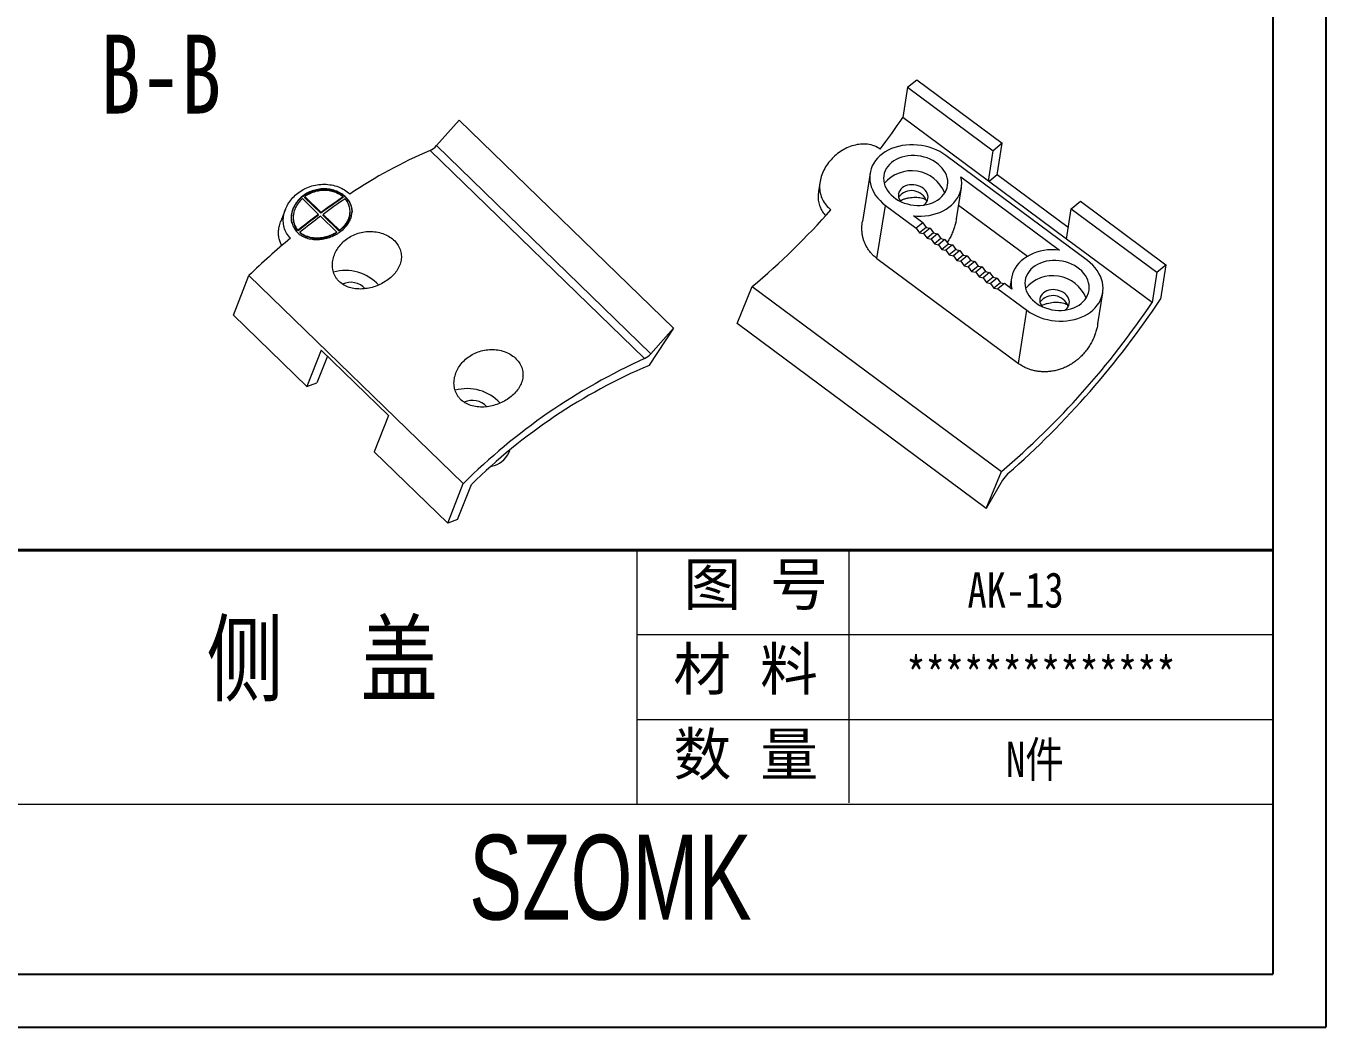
# Model space of a CAD drawing. Header units: inches. Extents: x 3010 to 3809, y 1126 to 1333.
# Drawn here: x 3757.1 to 3809.4, y 1125.7 to 1166 of the extents above; entities that cross this region are included whole.
import ezdxf

# ---------------------------------------------------------------- set-up
doc = ezdxf.new("R2010")
doc.units = ezdxf.units.IN
doc.header["$LTSCALE"] = 15
doc.layers.add('文字', color=81, linetype='Continuous')
doc.layers.add('粗实线', color=7, linetype='Continuous', lineweight=30)
doc.layers.add('细实线', color=3, linetype='Continuous', lineweight=9)
doc.styles.add('SLDTEXTSTYLE0', font='TXT', dxfattribs={"width": 0.75})
doc.styles.get("Standard").update_dxf_attribs({"font": 'txt', "bigfont": 'gbcbig.shx'})
doc.styles.add('宋体', font='', dxfattribs={"width": 0.8, "height": 3.5})
doc.styles.add('长仿宋', font='', dxfattribs={"width": 0.7, "height": 4})
doc.styles.get('宋体').set_extended_font_data('SimSun')
doc.styles.get('长仿宋').set_extended_font_data('SimSun')

msp = doc.modelspace()

# ---------------------------------------------------------------- linework, layer by layer
for p, q in [((3809.392, 1215.273), (3809.392, 1125.657)), ((3807.259, 1213.14), (3807.259, 1127.79)), ((3685.928, 1127.79), (3807.259, 1127.79)), ((3682.648, 1125.657), (3809.392, 1125.657))]:
    msp.add_line(p, q)
at = {"color": 7, "linetype": 'Continuous', "lineweight": 15}
for p, q in [((3792.554, 1163.499), (3792.921, 1163.801)), ((3792.921, 1163.801), (3796.365, 1161.243)), ((3792.554, 1163.499), (3792.361, 1162.28)), ((3792.554, 1163.499), (3795.998, 1160.942)), ((3773.595, 1161.15), (3774.503, 1162.178)), ((3783.131, 1153.796), (3774.503, 1162.178)), ((3795.804, 1159.722), (3792.361, 1162.28)), ((3773.595, 1161.15), (3782.223, 1152.768)), ((3796.365, 1161.243), (3795.998, 1160.942)), ((3796.164, 1159.976), (3796.365, 1161.243)), ((3781.964, 1152.571), (3773.336, 1160.954)), ((3799.789, 1156.519), (3794.099, 1160.745)), ((3795.804, 1159.722), (3795.998, 1160.942)), ((3791.043, 1160.035), (3790.735, 1158.088)), ((3796.164, 1159.976), (3795.831, 1159.703)), ((3799.022, 1157.853), (3796.164, 1159.976)), ((3789.029, 1159.699), (3788.968, 1159.313)), ((3794.519, 1158.199), (3794.717, 1159.453)), ((3794.7, 1159.889), (3798.664, 1156.945)), ((3798.949, 1157.387), (3795.804, 1159.722)), ((3768.197, 1159.014), (3768.851, 1158.379)), ((3768.283, 1159.06), (3768.94, 1158.422)), ((3768.953, 1158.455), (3768.296, 1159.093)), ((3769.834, 1159.056), (3769.835, 1159.08)), ((3799.142, 1158.606), (3799.509, 1158.908)), ((3799.509, 1158.908), (3802.952, 1156.35)), ((3767.517, 1158.585), (3767.33, 1158.109)), ((3768.838, 1158.346), (3768.851, 1158.379)), ((3768.94, 1158.422), (3768.953, 1158.455)), ((3769.017, 1158.347), (3769.03, 1158.38)), ((3769.017, 1158.347), (3769.674, 1157.709)), ((3769.687, 1157.742), (3769.03, 1158.38)), ((3791.322, 1156.602), (3791.661, 1158.743)), ((3791.661, 1158.743), (3792.898, 1157.825)), ((3794.606, 1158.752), (3797.379, 1156.693)), ((3798.949, 1157.387), (3799.142, 1158.606)), ((3799.142, 1158.606), (3802.585, 1156.049)), ((3768.928, 1158.304), (3769.581, 1157.669)), ((3793.16, 1158.04), (3792.786, 1158.318)), ((3793.16, 1158.04), (3792.898, 1157.825)), ((3792.898, 1157.825), (3793.035, 1157.638)), ((3793.297, 1157.853), (3793.035, 1157.638)), ((3793.16, 1158.04), (3793.297, 1157.853)), ((3793.297, 1157.853), (3793.459, 1157.818)), ((3768.024, 1157.737), (3768.028, 1157.717)), ((3768.106, 1157.642), (3768.101, 1157.661)), ((3793.035, 1157.638), (3793.197, 1157.603)), ((3793.459, 1157.818), (3793.197, 1157.603)), ((3793.197, 1157.603), (3793.335, 1157.415)), ((3793.597, 1157.631), (3793.335, 1157.415)), ((3793.335, 1157.415), (3793.496, 1157.38)), ((3793.459, 1157.818), (3793.597, 1157.631)), ((3793.759, 1157.595), (3793.496, 1157.38)), ((3793.496, 1157.38), (3793.634, 1157.193)), ((3793.597, 1157.631), (3793.759, 1157.595)), ((3793.896, 1157.408), (3793.634, 1157.193)), ((3793.759, 1157.595), (3793.896, 1157.408)), ((3794.058, 1157.373), (3793.796, 1157.158)), ((3793.896, 1157.408), (3794.058, 1157.373)), ((3794.058, 1157.373), (3794.196, 1157.186)), ((3802.392, 1154.829), (3798.949, 1157.387)), ((3793.634, 1157.193), (3793.796, 1157.158)), ((3793.796, 1157.158), (3793.934, 1156.971)), ((3794.196, 1157.186), (3793.934, 1156.971)), ((3793.934, 1156.971), (3794.095, 1156.935)), ((3794.358, 1157.151), (3794.095, 1156.935)), ((3794.095, 1156.935), (3794.233, 1156.748)), ((3794.196, 1157.186), (3794.358, 1157.151)), ((3794.495, 1156.963), (3794.233, 1156.748)), ((3794.358, 1157.151), (3794.495, 1156.963)), ((3794.657, 1156.928), (3794.395, 1156.713)), ((3794.495, 1156.963), (3794.657, 1156.928)), ((3794.657, 1156.928), (3794.795, 1156.741)), ((3791.322, 1156.602), (3797.011, 1152.376)), ((3794.233, 1156.748), (3794.395, 1156.713)), ((3794.395, 1156.713), (3794.532, 1156.526)), ((3794.795, 1156.741), (3794.532, 1156.526)), ((3794.532, 1156.526), (3794.694, 1156.491)), ((3794.956, 1156.706), (3794.694, 1156.491)), ((3794.694, 1156.491), (3794.832, 1156.303)), ((3794.795, 1156.741), (3794.956, 1156.706)), ((3795.094, 1156.519), (3794.832, 1156.303)), ((3794.832, 1156.303), (3794.994, 1156.268)), ((3794.956, 1156.706), (3795.094, 1156.519)), ((3795.256, 1156.483), (3794.994, 1156.268)), ((3794.994, 1156.268), (3795.131, 1156.081)), ((3795.094, 1156.519), (3795.256, 1156.483)), ((3795.393, 1156.296), (3795.131, 1156.081)), ((3795.256, 1156.483), (3795.393, 1156.296)), ((3795.555, 1156.261), (3795.293, 1156.046)), ((3795.393, 1156.296), (3795.555, 1156.261)), ((3795.555, 1156.261), (3795.693, 1156.074)), ((3802.585, 1156.049), (3802.952, 1156.35)), ((3802.952, 1156.35), (3802.734, 1154.971)), ((3765.42, 1154.327), (3766.045, 1155.918)), ((3774.673, 1147.536), (3766.045, 1155.918)), ((3795.131, 1156.081), (3795.293, 1156.046)), ((3795.293, 1156.046), (3795.431, 1155.859)), ((3795.693, 1156.074), (3795.431, 1155.859)), ((3795.431, 1155.859), (3795.592, 1155.823)), ((3795.855, 1156.039), (3795.592, 1155.823)), ((3795.592, 1155.823), (3795.73, 1155.636)), ((3795.693, 1156.074), (3795.855, 1156.039)), ((3795.992, 1155.851), (3795.73, 1155.636)), ((3795.855, 1156.039), (3795.992, 1155.851)), ((3796.154, 1155.816), (3795.892, 1155.601)), ((3795.992, 1155.851), (3796.154, 1155.816)), ((3796.154, 1155.816), (3796.292, 1155.629)), ((3796.732, 1155.809), (3796.673, 1155.431)), ((3802.585, 1156.049), (3802.392, 1154.829)), ((3785.69, 1153.984), (3786.3, 1155.477)), ((3786.3, 1155.477), (3796.331, 1148.026)), ((3795.73, 1155.636), (3795.892, 1155.601)), ((3795.892, 1155.601), (3796.03, 1155.414)), ((3796.292, 1155.629), (3796.03, 1155.414)), ((3796.03, 1155.414), (3796.191, 1155.379)), ((3796.454, 1155.594), (3796.191, 1155.379)), ((3796.191, 1155.379), (3797.351, 1154.518)), ((3796.292, 1155.629), (3796.454, 1155.594)), ((3796.75, 1155.374), (3796.454, 1155.594)), ((3800.208, 1153.973), (3800.407, 1155.227)), ((3765.42, 1154.327), (3768.382, 1151.449)), ((3797.011, 1152.376), (3797.351, 1154.518)), ((3783.131, 1153.796), (3782.149, 1152.301)), ((3782.223, 1152.768), (3783.131, 1153.796)), ((3795.721, 1146.534), (3785.69, 1153.984)), ((3768.957, 1152.912), (3768.382, 1151.449)), ((3769.201, 1152.675), (3768.779, 1151.601)), ((3771.661, 1150.285), (3768.957, 1152.912)), ((3768.382, 1151.449), (3768.779, 1151.601)), ((3771.661, 1150.285), (3771.086, 1148.822)), ((3771.086, 1148.822), (3774.048, 1145.944)), ((3776.508, 1148.78), (3776.543, 1148.87)), ((3795.721, 1146.534), (3796.331, 1148.026)), ((3774.048, 1145.944), (3774.673, 1147.536)), ((3774.445, 1146.096), (3774.998, 1147.504)), ((3796.379, 1147.677), (3795.721, 1146.534)), ((3774.445, 1146.096), (3774.048, 1145.944))]:
    msp.add_line(p, q, dxfattribs=at)
at = {"color": 7, "linetype": 'Continuous', "lineweight": 15, "flags": 128}
for points in [[(3794.099, 1160.745), (3793.977, 1160.829), (3793.847, 1160.905), (3793.709, 1160.973), (3793.566, 1161.032), (3793.418, 1161.082), (3793.266, 1161.122), (3793.111, 1161.152), (3792.954, 1161.172), (3792.797, 1161.182), (3792.641, 1161.182), (3792.486, 1161.171), (3792.334, 1161.15), (3792.186, 1161.118), (3792.043, 1161.077), (3791.906, 1161.026), (3791.776, 1160.966), (3791.654, 1160.897), (3791.541, 1160.82), (3791.438, 1160.735), (3791.344, 1160.643), (3791.262, 1160.544), (3791.192, 1160.44), (3791.134, 1160.331), (3791.088, 1160.217), (3791.056, 1160.1), (3791.036, 1159.981), (3791.03, 1159.859), (3791.037, 1159.737), (3791.057, 1159.615), (3791.091, 1159.494), (3791.137, 1159.375), (3791.196, 1159.258), (3791.267, 1159.145), (3791.35, 1159.036), (3791.444, 1158.933), (3791.548, 1158.835), (3791.661, 1158.743)], [(3793.854, 1159.021), (3793.935, 1159.096), (3794.005, 1159.177), (3794.064, 1159.264), (3794.111, 1159.356), (3794.145, 1159.452), (3794.166, 1159.55), (3794.174, 1159.651), (3794.168, 1159.753), (3794.15, 1159.855), (3794.118, 1159.955), (3794.074, 1160.054), (3794.017, 1160.149), (3793.949, 1160.24), (3793.87, 1160.326), (3793.781, 1160.406), (3793.682, 1160.479), (3793.575, 1160.545), (3793.461, 1160.602), (3793.341, 1160.651), (3793.217, 1160.69), (3793.089, 1160.72), (3792.958, 1160.74), (3792.827, 1160.749), (3792.697, 1160.748), (3792.568, 1160.737), (3792.443, 1160.716), (3792.322, 1160.684), (3792.207, 1160.643), (3792.099, 1160.593), (3791.998, 1160.534), (3791.907, 1160.467), (3791.826, 1160.392), (3791.756, 1160.311), (3791.697, 1160.224), (3791.65, 1160.133), (3791.616, 1160.037), (3791.595, 1159.938), (3791.587, 1159.837), (3791.592, 1159.735), (3791.611, 1159.633), (3791.643, 1159.533), (3791.687, 1159.434), (3791.743, 1159.339), (3791.812, 1159.248), (3791.891, 1159.162), (3791.98, 1159.082), (3792.079, 1159.009), (3792.186, 1158.943), (3792.299, 1158.886), (3792.419, 1158.837), (3792.544, 1158.798), (3792.672, 1158.768), (3792.802, 1158.749), (3792.933, 1158.739), (3793.064, 1158.74), (3793.192, 1158.751), (3793.318, 1158.773), (3793.439, 1158.804), (3793.554, 1158.845), (3793.662, 1158.895), (3793.762, 1158.954), (3793.854, 1159.021)], [(3793.195, 1158.752), (3793.229, 1158.777), (3793.283, 1158.829), (3793.325, 1158.887), (3793.355, 1158.95), (3793.373, 1159.017), (3793.377, 1159.086), (3793.367, 1159.155), (3793.345, 1159.223), (3793.31, 1159.289), (3793.263, 1159.351), (3793.206, 1159.408), (3793.139, 1159.457), (3793.063, 1159.5), (3792.982, 1159.533), (3792.896, 1159.557), (3792.807, 1159.571), (3792.718, 1159.575), (3792.63, 1159.568), (3792.546, 1159.551), (3792.467, 1159.525), (3792.394, 1159.489), (3792.331, 1159.444), (3792.277, 1159.392), (3792.235, 1159.334), (3792.205, 1159.271), (3792.187, 1159.204), (3792.183, 1159.136), (3792.193, 1159.066), (3792.215, 1158.998), (3792.25, 1158.932), (3792.274, 1158.898)], [(3792.786, 1158.318), (3792.945, 1158.307), (3793.104, 1158.306), (3793.261, 1158.316), (3793.415, 1158.337), (3793.565, 1158.368), (3793.71, 1158.409), (3793.849, 1158.46), (3793.981, 1158.52), (3794.104, 1158.59), (3794.219, 1158.668), (3794.324, 1158.754), (3794.418, 1158.847), (3794.501, 1158.947), (3794.571, 1159.053), (3794.63, 1159.164), (3794.675, 1159.279), (3794.707, 1159.398), (3794.726, 1159.519), (3794.731, 1159.642), (3794.722, 1159.765), (3794.7, 1159.889)], [(3770.115, 1158.477), (3770.115, 1158.489), (3770.115, 1158.502)], [(3767.848, 1158.075), (3767.85, 1158.066), (3767.853, 1158.057)], [(3798.664, 1156.945), (3798.505, 1156.956), (3798.346, 1156.956), (3798.189, 1156.946), (3798.035, 1156.926), (3797.885, 1156.895), (3797.74, 1156.854), (3797.601, 1156.803), (3797.469, 1156.742), (3797.346, 1156.673), (3797.231, 1156.595), (3797.126, 1156.509), (3797.032, 1156.415), (3796.949, 1156.315), (3796.878, 1156.21), (3796.82, 1156.099), (3796.775, 1155.983), (3796.743, 1155.865), (3796.724, 1155.743), (3796.719, 1155.621), (3796.728, 1155.497), (3796.75, 1155.374)], [(3799.543, 1154.796), (3799.624, 1154.87), (3799.694, 1154.951), (3799.753, 1155.038), (3799.8, 1155.13), (3799.834, 1155.226), (3799.855, 1155.325), (3799.863, 1155.426), (3799.858, 1155.527), (3799.839, 1155.629), (3799.807, 1155.73), (3799.763, 1155.828), (3799.707, 1155.923), (3799.638, 1156.014), (3799.559, 1156.1), (3799.47, 1156.18), (3799.371, 1156.254), (3799.264, 1156.319), (3799.15, 1156.377), (3799.031, 1156.425), (3798.906, 1156.465), (3798.778, 1156.494), (3798.648, 1156.514), (3798.517, 1156.523), (3798.386, 1156.522), (3798.258, 1156.511), (3798.132, 1156.49), (3798.011, 1156.458), (3797.896, 1156.417), (3797.788, 1156.367), (3797.688, 1156.308), (3797.596, 1156.241), (3797.515, 1156.167), (3797.445, 1156.086), (3797.386, 1155.999), (3797.339, 1155.907), (3797.305, 1155.811), (3797.284, 1155.712), (3797.276, 1155.611), (3797.282, 1155.509), (3797.3, 1155.408), (3797.332, 1155.307), (3797.376, 1155.209), (3797.433, 1155.113), (3797.501, 1155.022), (3797.58, 1154.936), (3797.669, 1154.856), (3797.768, 1154.783), (3797.875, 1154.717), (3797.989, 1154.66), (3798.109, 1154.611), (3798.233, 1154.572), (3798.361, 1154.542), (3798.491, 1154.523), (3798.622, 1154.513), (3798.753, 1154.514), (3798.882, 1154.525), (3799.007, 1154.547), (3799.128, 1154.578), (3799.243, 1154.619), (3799.351, 1154.67), (3799.452, 1154.728), (3799.543, 1154.796)], [(3797.351, 1154.518), (3797.473, 1154.433), (3797.603, 1154.357), (3797.741, 1154.289), (3797.884, 1154.23), (3798.032, 1154.18), (3798.184, 1154.14), (3798.339, 1154.11), (3798.496, 1154.09), (3798.653, 1154.08), (3798.809, 1154.081), (3798.964, 1154.092), (3799.116, 1154.113), (3799.264, 1154.144), (3799.407, 1154.186), (3799.544, 1154.236), (3799.674, 1154.297), (3799.796, 1154.365), (3799.909, 1154.443), (3800.012, 1154.528), (3800.105, 1154.62), (3800.188, 1154.718), (3800.258, 1154.823), (3800.316, 1154.932), (3800.362, 1155.045), (3800.394, 1155.162), (3800.414, 1155.282), (3800.42, 1155.403), (3800.413, 1155.525), (3800.393, 1155.647), (3800.359, 1155.768), (3800.313, 1155.888), (3800.254, 1156.004), (3800.183, 1156.117), (3800.1, 1156.226), (3800.006, 1156.33), (3799.902, 1156.428), (3799.789, 1156.519)], [(3798.885, 1154.526), (3798.918, 1154.551), (3798.972, 1154.603), (3799.014, 1154.661), (3799.044, 1154.724), (3799.062, 1154.791), (3799.066, 1154.86), (3799.057, 1154.929), (3799.034, 1154.998), (3798.999, 1155.063), (3798.953, 1155.125), (3798.895, 1155.182), (3798.828, 1155.232), (3798.753, 1155.274), (3798.671, 1155.307), (3798.585, 1155.331), (3798.497, 1155.345), (3798.407, 1155.349), (3798.32, 1155.342), (3798.235, 1155.325), (3798.156, 1155.299), (3798.084, 1155.263), (3798.02, 1155.218), (3797.966, 1155.167), (3797.924, 1155.108), (3797.894, 1155.045), (3797.877, 1154.979), (3797.872, 1154.91), (3797.882, 1154.84), (3797.904, 1154.772), (3797.939, 1154.706), (3797.963, 1154.672)]]:
    msp.add_lwpolyline(points, dxfattribs=at)
at = {"color": 7, "linetype": 'Continuous', "lineweight": 15}
for centre, radius, start, end in [((3761.753, 1183.125), 37.032, 323.3187, 325.7431), ((3773.017, 1161.642), 0.759, 294.8539, 319.5798), ((3781.119, 1142.787), 19.764, 113.1911, 123.8673), ((3792.716, 1158.704), 1.432, 21.7528, 140.2432), ((3784.488, 1137.446), 26.11, 124.1411, 126.5474), ((3784.521, 1137.422), 26.168, 124.1405, 126.5078), ((3784.598, 1137.347), 26.168, 124.1405, 126.5078), ((3792.712, 1158.683), 0.652, 18.8886, 143.1075), ((3785.785, 1135.718), 28.29, 126.7699, 128.8909), ((3785.749, 1135.749), 28.224, 126.8094, 128.8905), ((3767.659, 1177.766), 29.057, 309.9061, 318.6428), ((3785.862, 1135.642), 28.29, 126.7699, 128.8909), ((3787.425, 1133.74), 30.806, 129.769, 133.9499), ((3769.934, 1154.31), 1.808, 42.7097, 105.6594), ((3798.405, 1154.478), 1.432, 21.7528, 140.2432), ((3770.149, 1154.867), 0.777, 42.0449, 115.6079), ((3774.719, 1173.382), 33.317, 310.4422, 326.1605), ((3773.296, 1174.481), 35.316, 311.2738, 326.4665), ((3798.401, 1154.457), 0.652, 18.8886, 143.1075), ((3781.645, 1153.26), 0.759, 294.8539, 319.5798), ((3792.187, 1129.974), 24.802, 114.3412, 134.9209), ((3791.225, 1131.045), 23.112, 113.122, 134.5929), ((3774.827, 1149.554), 1.809, 42.6696, 105.5402), ((3775.042, 1150.111), 0.779, 42.399, 115.1853), ((3775.643, 1149.187), 0.956, 280.0642, 334.8158), ((3797.275, 1147.164), 1.033, 131.4082, 150.2061)]:
    msp.add_arc(centre, radius, start, end, dxfattribs=at)
for points, knots in [([(3791.452, 1161.004), (3791.378, 1161.059), (3791.298, 1161.103), (3791.128, 1161.169), (3791.036, 1161.191), (3790.853, 1161.214), (3790.758, 1161.215), (3790.569, 1161.198), (3790.476, 1161.18), (3790.291, 1161.128), (3790.2, 1161.094), (3790.025, 1161.012), (3789.94, 1160.964), (3789.777, 1160.856), (3789.699, 1160.796), (3789.554, 1160.667), (3789.486, 1160.597), (3789.36, 1160.448), (3789.303, 1160.369), (3789.203, 1160.207), (3789.16, 1160.123), (3789.089, 1159.947), (3789.061, 1159.857), (3789.023, 1159.678), (3789.013, 1159.588), (3789.012, 1159.406), (3789.021, 1159.316), (3789.06, 1159.143), (3789.088, 1159.058), (3789.167, 1158.897), (3789.215, 1158.823), (3789.329, 1158.685), (3789.395, 1158.622), (3789.469, 1158.567)], [0, 0, 0, 0, 0.0625, 0.0625, 0.125, 0.125, 0.1875, 0.1875, 0.25, 0.25, 0.3125, 0.3125, 0.375, 0.375, 0.4375, 0.4375, 0.5, 0.5, 0.5625, 0.5625, 0.625, 0.625, 0.6875, 0.6875, 0.75, 0.75, 0.8125, 0.8125, 0.875, 0.875, 0.9375, 0.9375, 1, 1, 1, 1]), ([(3767.719, 1157.418), (3767.656, 1157.48), (3767.603, 1157.547), (3767.518, 1157.694), (3767.485, 1157.774), (3767.441, 1157.937), (3767.429, 1158.022), (3767.426, 1158.192), (3767.434, 1158.277), (3767.468, 1158.446), (3767.494, 1158.53), (3767.561, 1158.69), (3767.602, 1158.768), (3767.699, 1158.918), (3767.754, 1158.989), (3767.876, 1159.121), (3767.944, 1159.182), (3768.09, 1159.295), (3768.169, 1159.346), (3768.334, 1159.433), (3768.42, 1159.471), (3768.601, 1159.532), (3768.696, 1159.555), (3768.885, 1159.586), (3768.982, 1159.593), (3769.274, 1159.59), (3769.466, 1159.555), (3769.733, 1159.453), (3769.816, 1159.411), (3769.97, 1159.315), (3770.042, 1159.259), (3770.105, 1159.197)], [0, 0, 0, 0, 0.0625, 0.0625, 0.125, 0.125, 0.1875, 0.1875, 0.25, 0.25, 0.3125, 0.3125, 0.375, 0.375, 0.4375, 0.4375, 0.5, 0.5, 0.5625, 0.5625, 0.625, 0.625, 0.6875, 0.6875, 0.75, 0.75, 0.875, 0.875, 0.9375, 0.9375, 1, 1, 1, 1]), ([(3769.701, 1157.664), (3769.64, 1157.62), (3769.508, 1157.54), (3769.29, 1157.448), (3769.059, 1157.387), (3768.821, 1157.36), (3768.584, 1157.372), (3768.358, 1157.425), (3768.153, 1157.52), (3767.981, 1157.655), (3767.852, 1157.824), (3767.772, 1158.017), (3767.741, 1158.222), (3767.759, 1158.43), (3767.821, 1158.633), (3767.924, 1158.822), (3768.062, 1158.994), (3768.232, 1159.142), (3768.429, 1159.261), (3768.646, 1159.349), (3768.878, 1159.401), (3769.117, 1159.415), (3769.355, 1159.388), (3769.58, 1159.32), (3769.784, 1159.215), (3769.955, 1159.077), (3770.085, 1158.912), (3770.168, 1158.729), (3770.202, 1158.535), (3770.187, 1158.339), (3770.124, 1158.148), (3770.019, 1157.969), (3769.878, 1157.805), (3769.763, 1157.708), (3769.701, 1157.664)], [0, 0, 0, 0, 0.031239, 0.062482, 0.093721, 0.124965, 0.156218, 0.187469, 0.218735, 0.249998, 0.281262, 0.312526, 0.343778, 0.375031, 0.406275, 0.437514, 0.468756, 0.499995, 0.531234, 0.562479, 0.593722, 0.624969, 0.656222, 0.687479, 0.718736, 0.749996, 0.781257, 0.812515, 0.843772, 0.875026, 0.906273, 0.937516, 0.968761, 1, 1, 1, 1]), ([(3767.778, 1158.032), (3767.772, 1158.055), (3767.759, 1158.111), (3767.752, 1158.202), (3767.755, 1158.306), (3767.774, 1158.443), (3767.825, 1158.612), (3767.927, 1158.802), (3768.065, 1158.973), (3768.234, 1159.12), (3768.43, 1159.239), (3768.647, 1159.327), (3768.878, 1159.379), (3769.117, 1159.392), (3769.315, 1159.369), (3769.467, 1159.331), (3769.577, 1159.292), (3769.682, 1159.244), (3769.779, 1159.188), (3769.869, 1159.123), (3769.949, 1159.05), (3770.019, 1158.971), (3770.078, 1158.887), (3770.126, 1158.797), (3770.173, 1158.674), (3770.196, 1158.564), (3770.194, 1158.486), (3770.194, 1158.473)], [0, 0, 0, 0, 0.019652, 0.049164, 0.078342, 0.107908, 0.166537, 0.22513, 0.283712, 0.342277, 0.400843, 0.459429, 0.518033, 0.576671, 0.635355, 0.664797, 0.694162, 0.723644, 0.752998, 0.782474, 0.811857, 0.841204, 0.870715, 0.90006, 0.929549, 0.988268, 1, 1, 1, 1]), ([(3768.197, 1159.014), (3768.174, 1158.993), (3768.151, 1158.971), (3768.081, 1158.899), (3768.038, 1158.846), (3767.982, 1158.761), (3767.964, 1158.732), (3767.932, 1158.674), (3767.918, 1158.644), (3767.898, 1158.599), (3767.892, 1158.583), (3767.881, 1158.552), (3767.875, 1158.536), (3767.861, 1158.489), (3767.853, 1158.458), (3767.843, 1158.41), (3767.84, 1158.394), (3767.835, 1158.362), (3767.833, 1158.346), (3767.829, 1158.297), (3767.828, 1158.265), (3767.829, 1158.218), (3767.83, 1158.201), (3767.833, 1158.169), (3767.835, 1158.153), (3767.841, 1158.105), (3767.848, 1158.074), (3767.86, 1158.028), (3767.865, 1158.012), (3767.876, 1157.982), (3767.881, 1157.966), (3767.9, 1157.922), (3767.914, 1157.893), (3767.938, 1157.851), (3767.947, 1157.837), (3767.965, 1157.81), (3767.975, 1157.796), (3767.997, 1157.767), (3768.01, 1157.752), (3768.024, 1157.737)], [0.2559963, 0.2559963, 0.2559963, 0.2559963, 0.2700986, 0.2700986, 0.3013486, 0.3013486, 0.3169736, 0.3169736, 0.3325986, 0.3325986, 0.3404111, 0.3404111, 0.3482236, 0.3482236, 0.3638486, 0.3638486, 0.3716611, 0.3716611, 0.3794736, 0.3794736, 0.3950986, 0.3950986, 0.4029111, 0.4029111, 0.4107236, 0.4107236, 0.4263486, 0.4263486, 0.4341611, 0.4341611, 0.4419736, 0.4419736, 0.4575986, 0.4575986, 0.4654111, 0.4654111, 0.4732236, 0.4732236, 0.4828523, 0.4828523, 0.4828523, 0.4828523]), ([(3768.296, 1159.093), (3768.294, 1159.088), (3768.292, 1159.083), (3768.29, 1159.078), (3768.289, 1159.075), (3768.288, 1159.072), (3768.287, 1159.069), (3768.286, 1159.066), (3768.284, 1159.063), (3768.283, 1159.06)], [0, 0, 0, 0, 0.0000500008, 0.0000500008, 0.0000500008, 0.0000806542, 0.0000806542, 0.0000806542, 0.0001113077, 0.0001113077, 0.0001113077, 0.0001113077]), ([(3769.835, 1159.08), (3769.802, 1159.109), (3769.766, 1159.135), (3769.698, 1159.179), (3769.668, 1159.197), (3769.605, 1159.229), (3769.572, 1159.244), (3769.505, 1159.27), (3769.471, 1159.282), (3769.401, 1159.303), (3769.365, 1159.311), (3769.292, 1159.326), (3769.256, 1159.331), (3769.183, 1159.339), (3769.146, 1159.342), (3769.09, 1159.343), (3769.071, 1159.343), (3769.034, 1159.343), (3769.016, 1159.342), (3768.96, 1159.339), (3768.923, 1159.335), (3768.868, 1159.327), (3768.85, 1159.324), (3768.814, 1159.317), (3768.796, 1159.313), (3768.742, 1159.301), (3768.706, 1159.291), (3768.635, 1159.269), (3768.602, 1159.257), (3768.535, 1159.23), (3768.502, 1159.215), (3768.41, 1159.168), (3768.352, 1159.133), (3768.296, 1159.093)], [0.5016199, 0.5016199, 0.5016199, 0.5016199, 0.5220192, 0.5220192, 0.5376442, 0.5376442, 0.5532692, 0.5532692, 0.5688942, 0.5688942, 0.5845192, 0.5845192, 0.6001442, 0.6001442, 0.6157692, 0.6157692, 0.6235817, 0.6235817, 0.6313942, 0.6313942, 0.6470192, 0.6470192, 0.6548317, 0.6548317, 0.6626442, 0.6626442, 0.6782692, 0.6782692, 0.6938942, 0.6938942, 0.7095192, 0.7095192, 0.7391494, 0.7391494, 0.7391494, 0.7391494]), ([(3769.687, 1157.742), (3769.731, 1157.775), (3769.773, 1157.811), (3769.836, 1157.873), (3769.86, 1157.898), (3769.904, 1157.949), (3769.924, 1157.975), (3769.953, 1158.015), (3769.963, 1158.029), (3769.98, 1158.056), (3769.989, 1158.07), (3770.013, 1158.112), (3770.028, 1158.14), (3770.048, 1158.183), (3770.054, 1158.198), (3770.065, 1158.228), (3770.071, 1158.242), (3770.085, 1158.287), (3770.093, 1158.317), (3770.103, 1158.362), (3770.105, 1158.377), (3770.11, 1158.407), (3770.111, 1158.423), (3770.115, 1158.468), (3770.116, 1158.499), (3770.113, 1158.559), (3770.11, 1158.59), (3770.1, 1158.65), (3770.093, 1158.68), (3770.074, 1158.738), (3770.063, 1158.768), (3770.038, 1158.825), (3770.023, 1158.852), (3769.99, 1158.906), (3769.971, 1158.933), (3769.939, 1158.974), (3769.926, 1158.99), (3769.912, 1159.005)], [0.7559886, 0.7559886, 0.7559886, 0.7559886, 0.780722, 0.780722, 0.796347, 0.796347, 0.811972, 0.811972, 0.8197845, 0.8197845, 0.827597, 0.827597, 0.843222, 0.843222, 0.8510345, 0.8510345, 0.858847, 0.858847, 0.874472, 0.874472, 0.8822845, 0.8822845, 0.890097, 0.890097, 0.905722, 0.905722, 0.921347, 0.921347, 0.936972, 0.936972, 0.952597, 0.952597, 0.968222, 0.968222, 0.983847, 0.983847, 0.9934834, 0.9934834, 0.9934834, 0.9934834]), ([(3788.969, 1159.313), (3788.964, 1159.276), (3788.952, 1159.196), (3788.95, 1159.077), (3788.962, 1158.918), (3788.996, 1158.767), (3789.052, 1158.626), (3789.119, 1158.498), (3789.185, 1158.399), (3789.244, 1158.339), (3789.253, 1158.33)], [0, 0, 0, 0, 0.101216, 0.224664, 0.332177, 0.551425, 0.663541, 0.762856, 0.965153, 1, 1, 1, 1]), ([(3792.253, 1158.937), (3792.287, 1158.951), (3792.363, 1158.984), (3792.483, 1159.021), (3792.612, 1159.05), (3792.739, 1159.067), (3792.868, 1159.072), (3792.989, 1159.064), (3793.135, 1159.04), (3793.231, 1159.003), (3793.295, 1158.979)], [0, 0, 0, 0, 0.1000317, 0.2263785, 0.3431296, 0.4625701, 0.5819929, 0.704445, 0.8051217, 1, 1, 1, 1]), ([(3770.112, 1158.478), (3770.111, 1158.426), (3770.107, 1158.314), (3770.048, 1158.145), (3769.952, 1157.981), (3769.828, 1157.832), (3769.725, 1157.75), (3769.674, 1157.709)], [0, 0, 0, 0, 0.178994, 0.39075, 0.602391, 0.801184, 1, 1, 1, 1]), ([(3767.373, 1157.124), (3767.368, 1157.131), (3767.346, 1157.163), (3767.318, 1157.226), (3767.274, 1157.339), (3767.248, 1157.458), (3767.237, 1157.581), (3767.236, 1157.71), (3767.251, 1157.841), (3767.284, 1157.975), (3767.306, 1158.055), (3767.328, 1158.099), (3767.332, 1158.109)], [0, 0, 0, 0, 0.022968, 0.114909, 0.20329, 0.382759, 0.473943, 0.569142, 0.762009, 0.859757, 0.970821, 1, 1, 1, 1]), ([(3768.028, 1157.717), (3767.995, 1157.759), (3767.941, 1157.826), (3767.891, 1157.932), (3767.864, 1158.003), (3767.856, 1158.046), (3767.854, 1158.057)], [0, 0, 0, 0, 0.407559, 0.658215, 0.911559, 1, 1, 1, 1]), ([(3791.322, 1156.602), (3791.296, 1156.622), (3791.229, 1156.673), (3791.132, 1156.765), (3791.037, 1156.873), (3790.929, 1157.022), (3790.844, 1157.181), (3790.782, 1157.349), (3790.747, 1157.48), (3790.724, 1157.614), (3790.712, 1157.752), (3790.713, 1157.893), (3790.721, 1158.005), (3790.733, 1158.07), (3790.736, 1158.088)], [0, 0, 0, 0, 0.058305, 0.146478, 0.235411, 0.314638, 0.475724, 0.557752, 0.638225, 0.719229, 0.801864, 0.885045, 0.968853, 1, 1, 1, 1]), ([(3794.517, 1158.199), (3794.515, 1158.18), (3794.504, 1158.103), (3794.472, 1157.969), (3794.421, 1157.798), (3794.353, 1157.624), (3794.267, 1157.449), (3794.196, 1157.323), (3794.151, 1157.261), (3794.146, 1157.253)], [0, 0, 0, 0, 0.057584, 0.229465, 0.404338, 0.580205, 0.776491, 0.974191, 1, 1, 1, 1]), ([(3768.101, 1157.661), (3768.134, 1157.633), (3768.17, 1157.607), (3768.224, 1157.574), (3768.239, 1157.566), (3768.269, 1157.55), (3768.285, 1157.542), (3768.332, 1157.52), (3768.365, 1157.507), (3768.416, 1157.49), (3768.433, 1157.484), (3768.467, 1157.475), (3768.484, 1157.47), (3768.537, 1157.458), (3768.573, 1157.451), (3768.628, 1157.444), (3768.645, 1157.442), (3768.681, 1157.439), (3768.7, 1157.437), (3768.755, 1157.435), (3768.792, 1157.435), (3768.848, 1157.437), (3768.866, 1157.438), (3768.903, 1157.44), (3768.921, 1157.442), (3768.976, 1157.448), (3769.013, 1157.454), (3769.069, 1157.464), (3769.086, 1157.468), (3769.123, 1157.476), (3769.14, 1157.481), (3769.194, 1157.495), (3769.23, 1157.506), (3769.3, 1157.53), (3769.334, 1157.543), (3769.401, 1157.572), (3769.435, 1157.588), (3769.507, 1157.624), (3769.545, 1157.646), (3769.581, 1157.669)], [0.0122887, 0.0122887, 0.0122887, 0.0122887, 0.0326669, 0.0326669, 0.0404794, 0.0404794, 0.0482919, 0.0482919, 0.0639169, 0.0639169, 0.0717294, 0.0717294, 0.0795419, 0.0795419, 0.0951669, 0.0951669, 0.1029794, 0.1029794, 0.1107919, 0.1107919, 0.1264169, 0.1264169, 0.1342294, 0.1342294, 0.1420419, 0.1420419, 0.1576669, 0.1576669, 0.1654794, 0.1654794, 0.1732919, 0.1732919, 0.1889169, 0.1889169, 0.2045419, 0.2045419, 0.2201669, 0.2201669, 0.2391282, 0.2391282, 0.2391282, 0.2391282]), ([(3768.106, 1157.642), (3768.117, 1157.633), (3768.14, 1157.614), (3768.176, 1157.588), (3768.23, 1157.553), (3768.304, 1157.513), (3768.435, 1157.461), (3768.612, 1157.42), (3768.833, 1157.41), (3769.055, 1157.435), (3769.234, 1157.483), (3769.371, 1157.536), (3769.454, 1157.575), (3769.519, 1157.609), (3769.551, 1157.628), (3769.567, 1157.637)], [0, 0, 0, 0, 0.03035, 0.060799, 0.091426, 0.160989, 0.231232, 0.370751, 0.510158, 0.649464, 0.788694, 0.85824, 0.928008, 0.964056, 1, 1, 1, 1]), ([(3769.971, 1157.378), (3769.832, 1157.275), (3769.717, 1157.155), (3769.531, 1156.88), (3769.466, 1156.733), (3769.414, 1156.498), (3769.404, 1156.42), (3769.404, 1156.264), (3769.412, 1156.187), (3769.449, 1156.033), (3769.477, 1155.96), (3769.533, 1155.857), (3769.554, 1155.823), (3769.601, 1155.759), (3769.627, 1155.728), (3769.711, 1155.64), (3769.775, 1155.59), (3769.918, 1155.503), (3769.996, 1155.468), (3770.16, 1155.414), (3770.247, 1155.396), (3770.422, 1155.375), (3770.511, 1155.372), (3770.692, 1155.381), (3770.781, 1155.393), (3770.958, 1155.428), (3771.046, 1155.452), (3771.216, 1155.511), (3771.297, 1155.546), (3771.455, 1155.626), (3771.531, 1155.671), (3771.672, 1155.77), (3771.738, 1155.823), (3771.858, 1155.938), (3771.914, 1156), (3772.01, 1156.128), (3772.05, 1156.195), (3772.116, 1156.333), (3772.142, 1156.406), (3772.175, 1156.551), (3772.182, 1156.624), (3772.178, 1156.771), (3772.167, 1156.845), (3772.125, 1156.987), (3772.095, 1157.056), (3772.016, 1157.189), (3771.967, 1157.252), (3771.855, 1157.366), (3771.79, 1157.42), (3771.649, 1157.512), (3771.573, 1157.552), (3771.411, 1157.618), (3771.325, 1157.644), (3771.15, 1157.68), (3771.059, 1157.69), (3770.878, 1157.695), (3770.789, 1157.69), (3770.61, 1157.664), (3770.522, 1157.644), (3770.268, 1157.563), (3770.109, 1157.481), (3769.971, 1157.378)], [0, 0, 0, 0, 0.0625, 0.0625, 0.125, 0.125, 0.15625, 0.15625, 0.1875, 0.1875, 0.21875, 0.21875, 0.234375, 0.234375, 0.25, 0.25, 0.28125, 0.28125, 0.3125, 0.3125, 0.34375, 0.34375, 0.375, 0.375, 0.40625, 0.40625, 0.4375, 0.4375, 0.46875, 0.46875, 0.5, 0.5, 0.53125, 0.53125, 0.5625, 0.5625, 0.59375, 0.59375, 0.625, 0.625, 0.65625, 0.65625, 0.6875, 0.6875, 0.71875, 0.71875, 0.75, 0.75, 0.78125, 0.78125, 0.8125, 0.8125, 0.84375, 0.84375, 0.875, 0.875, 0.90625, 0.90625, 0.9375, 0.9375, 1, 1, 1, 1]), ([(3769.581, 1157.669), (3769.579, 1157.664), (3769.577, 1157.659), (3769.575, 1157.655), (3769.574, 1157.652), (3769.572, 1157.649), (3769.571, 1157.646), (3769.57, 1157.643), (3769.569, 1157.64), (3769.567, 1157.637)], [0, 0, 0, 0, 0.0000500008, 0.0000500008, 0.0000500008, 0.0000809717, 0.0000809717, 0.0000809717, 0.0001119427, 0.0001119427, 0.0001119427, 0.0001119427]), ([(3769.674, 1157.709), (3769.676, 1157.714), (3769.678, 1157.719), (3769.68, 1157.724), (3769.681, 1157.727), (3769.682, 1157.73), (3769.683, 1157.733), (3769.684, 1157.736), (3769.686, 1157.739), (3769.687, 1157.742)], [0, 0, 0, 0, 0.0000500008, 0.0000500008, 0.0000500008, 0.0000806539, 0.0000806539, 0.0000806539, 0.000111307, 0.000111307, 0.000111307, 0.000111307]), ([(3797.942, 1154.711), (3797.976, 1154.726), (3798.053, 1154.759), (3798.214, 1154.808), (3798.386, 1154.84), (3798.557, 1154.847), (3798.714, 1154.835), (3798.862, 1154.808), (3798.956, 1154.762), (3798.986, 1154.747)], [0, 0, 0, 0, 0.10008, 0.225299, 0.45842, 0.579642, 0.700843, 0.901905, 1, 1, 1, 1]), ([(3800.207, 1153.973), (3800.204, 1153.954), (3800.193, 1153.877), (3800.161, 1153.743), (3800.11, 1153.573), (3800.042, 1153.398), (3799.957, 1153.223), (3799.852, 1153.046), (3799.731, 1152.877), (3799.602, 1152.727), (3799.467, 1152.595), (3799.331, 1152.48), (3799.183, 1152.376), (3799.028, 1152.284), (3798.867, 1152.206), (3798.699, 1152.141), (3798.524, 1152.091), (3798.351, 1152.058), (3798.182, 1152.041), (3798.019, 1152.038), (3797.854, 1152.049), (3797.696, 1152.074), (3797.546, 1152.11), (3797.406, 1152.158), (3797.269, 1152.217), (3797.136, 1152.289), (3797.053, 1152.346), (3797.011, 1152.376)], [0, 0, 0, 0, 0.013845, 0.055172, 0.097218, 0.139504, 0.186698, 0.234233, 0.282871, 0.331905, 0.372762, 0.413878, 0.455841, 0.498114, 0.538978, 0.58016, 0.622391, 0.665008, 0.702666, 0.740616, 0.779517, 0.818758, 0.853873, 0.889246, 0.925442, 0.961926, 1, 1, 1, 1]), ([(3774.864, 1152.624), (3774.726, 1152.521), (3774.61, 1152.401), (3774.424, 1152.126), (3774.359, 1151.979), (3774.307, 1151.744), (3774.298, 1151.665), (3774.297, 1151.51), (3774.306, 1151.432), (3774.342, 1151.279), (3774.37, 1151.205), (3774.426, 1151.102), (3774.447, 1151.069), (3774.494, 1151.005), (3774.521, 1150.973), (3774.605, 1150.886), (3774.669, 1150.835), (3774.812, 1150.749), (3774.89, 1150.713), (3775.053, 1150.66), (3775.14, 1150.641), (3775.316, 1150.621), (3775.405, 1150.618), (3775.585, 1150.627), (3775.675, 1150.638), (3775.851, 1150.674), (3775.939, 1150.698), (3776.109, 1150.757), (3776.191, 1150.792), (3776.348, 1150.872), (3776.424, 1150.917), (3776.566, 1151.016), (3776.631, 1151.069), (3776.752, 1151.183), (3776.807, 1151.245), (3776.903, 1151.374), (3776.944, 1151.441), (3777.01, 1151.579), (3777.035, 1151.651), (3777.068, 1151.797), (3777.075, 1151.87), (3777.072, 1152.016), (3777.06, 1152.091), (3777.019, 1152.233), (3776.989, 1152.302), (3776.909, 1152.435), (3776.861, 1152.497), (3776.749, 1152.612), (3776.684, 1152.665), (3776.543, 1152.758), (3776.467, 1152.798), (3776.304, 1152.864), (3776.218, 1152.89), (3776.043, 1152.926), (3775.953, 1152.936), (3775.772, 1152.941), (3775.682, 1152.936), (3775.504, 1152.91), (3775.415, 1152.89), (3775.162, 1152.809), (3775.003, 1152.727), (3774.864, 1152.624)], [0, 0, 0, 0, 0.0625, 0.0625, 0.125, 0.125, 0.15625, 0.15625, 0.1875, 0.1875, 0.21875, 0.21875, 0.234375, 0.234375, 0.25, 0.25, 0.28125, 0.28125, 0.3125, 0.3125, 0.34375, 0.34375, 0.375, 0.375, 0.40625, 0.40625, 0.4375, 0.4375, 0.46875, 0.46875, 0.5, 0.5, 0.53125, 0.53125, 0.5625, 0.5625, 0.59375, 0.59375, 0.625, 0.625, 0.65625, 0.65625, 0.6875, 0.6875, 0.71875, 0.71875, 0.75, 0.75, 0.78125, 0.78125, 0.8125, 0.8125, 0.84375, 0.84375, 0.875, 0.875, 0.90625, 0.90625, 0.9375, 0.9375, 1, 1, 1, 1])]:
    msp.add_open_spline(points, degree=3, knots=knots, dxfattribs=at)
at = {"layer": '粗实线', "color": 7, "lineweight": 40}
msp.add_line((3807.259, 1144.86), (3756.049, 1144.86), dxfattribs=at)
at = {"layer": '细实线', "color": 7}
for p, q in [((3781.654, 1144.86), (3781.654, 1134.618)), ((3790.189, 1144.86), (3790.189, 1134.69)), ((3807.259, 1141.446), (3781.654, 1141.446)), ((3807.259, 1138.032), (3781.654, 1138.032)), ((3807.259, 1134.618), (3730.444, 1134.618))]:
    msp.add_line(p, q, dxfattribs=at)

# ---------------------------------------------------------------- texts
at = {"color": 7, "linetype": 'Continuous', "insert": (3760.073, 1165.616), "char_height": 3.175, "attachment_point": 1, "style": 'SLDTEXTSTYLE0'}
msp.add_mtext('B-B', dxfattribs=at)
at = {"layer": '文字', "color": 0, "attachment_point": 1, "style": '宋体'}
for s, insert, char_height, width in [('{\\H1.111x;AK-13}', (3794.965, 1143.968), 1.28024, 14.80102), ('侧  盖', (3764.336, 1141.913), 2.845, 36.37203), ('{\\H1.111x;**************}', (3792.503, 1140.554), 1.28024, 14.80102), ('{\\H1.111x;N件}', (3796.514, 1137.141), 1.28024, 14.80102)]:
    msp.add_mtext(s, dxfattribs=dict(at, insert=insert, char_height=char_height, width=width))
at = {"layer": '粗实线', "insert": (3774.909, 1133.396), "char_height": 3.41398, "width": 38.28435, "attachment_point": 1, "style": '长仿宋'}
msp.add_mtext('{\\fSTXinwei|b0|i0|c134|p2;SZOMK}', dxfattribs=at)
at = {"layer": '细实线', "color": 7, "char_height": 1.70699, "attachment_point": 1}
for s, insert, width in [('{\\fSimSun|b0|i0|c134|p54;图 号}', (3783.531, 1144.342), 8.53494), ('{\\fSimSun|b0|i0|c134|p54;材 料   }', (3783.126, 1140.928), 8.53494), ('{\\fSimSun|b0|i0|c134|p54;数 量}', (3783.134, 1137.497), 7.71238)]:
    msp.add_mtext(s, dxfattribs=dict(at, insert=insert, width=width))

doc.saveas('drawing.dxf')
